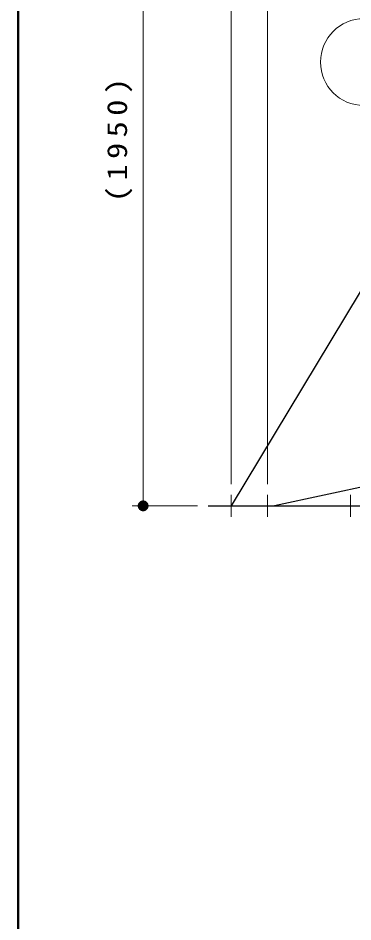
# Model space of a CAD drawing. Units: millimetres on the paper. Extents: x -385 to 0, y -297 to 267.
# Drawn here: x -385 to -354.1, y 139.7 to 223 of the extents above; entities that cross this region are included whole.
import ezdxf

# ---------------------------------------------------------------- set-up
doc = ezdxf.new("R2010")
doc.units = ezdxf.units.MM
doc.linetypes.add('USER2', pattern=[6, 3, -1, 1, -1])
doc.layers.add('LY_3', color=7, linetype='Continuous', lineweight=25)
doc.layers.add('LY_4', color=7, linetype='Continuous', lineweight=13)
doc.styles.add('ＭＳ ゴシック', font='')
doc.styles.get('ＭＳ ゴシック').set_extended_font_data('MS Gothic')

# ---------------------------------------------------------------- blocks, each defined once
blk = doc.blocks.new('filled_dot')
at = {"color": 0, "linetype": 'Continuous', "lineweight": -2, "const_width": 1.25}
blk.add_lwpolyline([(-0.625, 0, 1), (0.625, 0, 1)], format="xyb", close=True, dxfattribs=at)

msp = doc.modelspace()

# ---------------------------------------------------------------- linework, layer by layer
at = {"layer": 'LY_3', "lineweight": 13}
for p, q in [((-365.342, 180.013), (-365.342, 260.013)), ((-362.008, 180.013), (-362.008, 252.013)), ((-373.467, 178.013), (-373.467, 243.013)), ((-368.467, 178.013), (-374.467, 178.013))]:
    msp.add_line(p, q, dxfattribs=at)
at = {"layer": 'LY_3'}
for p, q in [((-342.357, 216.189), (-365.342, 178.013)), ((-352.008, 180.013), (-361.342, 178.013)), ((-367.467, 178.013), (-254.431, 178.013))]:
    msp.add_line(p, q, dxfattribs=at)
at = {"layer": 'LY_3', "color": 2, "linetype": 'USER2', "lineweight": 13}
for p, q in [((-365.342, 177.013), (-365.342, 179.013)), ((-362.008, 177.013), (-362.008, 179.013)), ((-354.342, 179.013), (-354.342, 177.013))]:
    msp.add_line(p, q, dxfattribs=at)
at = {"layer": 'LY_3', "lineweight": 13}
msp.add_circle((-353.119, 218.9), 4, dxfattribs=at)
at = {"layer": 'LY_4', "lineweight": 50}
msp.add_line((-385, 267), (-385, 0), dxfattribs=at)

# ---------------------------------------------------------------- block references
at = {"layer": 'LY_3', "lineweight": 13, "xscale": 0.4, "yscale": 0.4, "rotation": 90}
msp.add_blockref('filled_dot', (-373.467, 178.013), dxfattribs=at)

# ---------------------------------------------------------------- texts
at = {"layer": 'LY_3', "insert": (-374.467, 211.961), "char_height": 1.833, "attachment_point": 8, "rotation": 90, "style": 'ＭＳ ゴシック'}
msp.add_mtext('\\T1.33;\\W1.2;(1950)', dxfattribs=at)

doc.saveas('drawing.dxf')
